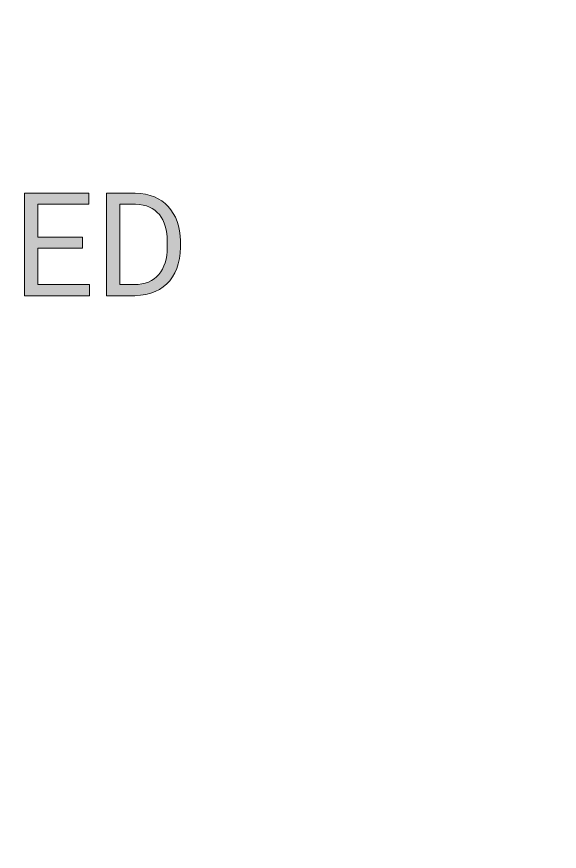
# Model space of a CAD drawing. Extents: x 3 to 1760, y 20 to 1040.
# Drawn here: x 175.4 to 234, y 229.5 to 319.5 of the extents above; entities that cross this region are included whole.
import ezdxf

# ---------------------------------------------------------------- set-up
doc = ezdxf.new("R2010")
doc.units = 0
doc.header["$MEASUREMENT"] = 0
doc.layers.add('Layer 1', color=7, linetype='Continuous', lineweight=0)

# ---------------------------------------------------------------- blocks, each defined once
blk = doc.blocks.new('Block_90')
at = {"layer": 'Layer 1', "true_color": 0x282c33, "transparency": 33554687}
h = blk.add_hatch(color=250, dxfattribs=at)
h.dxf.hatch_style = 2
edge = h.paths.add_edge_path()
edge.add_spline(control_points=[(182.527, 294.536), (182.527, 294.536), (177.734, 294.536), (177.734, 294.536), (177.734, 294.536), (177.734, 290.617), (177.734, 290.617), (177.734, 290.617), (183.302, 290.617), (183.302, 290.617), (183.302, 290.617), (183.302, 289.424), (183.302, 289.424), (183.302, 289.424), (176.276, 289.424), (176.276, 289.424), (176.276, 289.424), (176.276, 300.483), (176.276, 300.483), (176.276, 300.483), (183.226, 300.483), (183.226, 300.483), (183.226, 300.483), (183.226, 299.283), (183.226, 299.283), (183.226, 299.283), (177.734, 299.283), (177.734, 299.283), (177.734, 299.283), (177.734, 295.729), (177.734, 295.729), (177.734, 295.729), (182.527, 295.729), (182.527, 295.729), (182.527, 295.729), (182.527, 294.536), (182.527, 294.536)], knot_values=[0, 0, 0, 0, 1, 1, 1, 2, 2, 2, 3, 3, 3, 4, 4, 4, 5, 5, 5, 6, 6, 6, 7, 7, 7, 8, 8, 8, 9, 9, 9, 10, 10, 10, 11, 11, 11, 12, 12, 12, 12], degree=3, periodic=0)
edge.add_line((182.527, 294.536), (182.527, 294.536))
h = blk.add_hatch(color=250, dxfattribs=at)
h.dxf.hatch_style = 2
edge = h.paths.add_edge_path()
edge.add_spline(control_points=[(193.115, 295.326), (193.244, 291.68), (191.55, 289.531), (188.178, 289.424), (188.178, 289.424), (185.117, 289.424), (185.117, 289.424), (185.117, 289.424), (185.117, 300.483), (185.117, 300.483), (185.117, 300.483), (188.239, 300.483), (188.239, 300.483), (191.338, 300.415), (193.001, 298.44), (193.115, 295.326)], knot_values=[0, 0, 0, 0, 1, 1, 1, 2, 2, 2, 3, 3, 3, 4, 4, 4, 5, 5, 5, 5], degree=3, periodic=0)
edge = h.paths.add_edge_path()
edge.add_spline(control_points=[(191.672, 295.296), (191.695, 297.665), (190.54, 299.26), (188.277, 299.283), (188.277, 299.283), (186.575, 299.283), (186.575, 299.283), (186.575, 299.283), (186.575, 290.617), (186.575, 290.617), (186.575, 290.617), (188.11, 290.617), (188.11, 290.617), (190.449, 290.617), (191.702, 292.204), (191.672, 294.65), (191.672, 294.65), (191.672, 295.296), (191.672, 295.296)], knot_values=[0, 0, 0, 0, 1, 1, 1, 2, 2, 2, 3, 3, 3, 4, 4, 4, 5, 5, 5, 6, 6, 6, 6], degree=3, periodic=0)
edge.add_line((191.672, 295.296), (191.672, 295.296))
at = {"layer": 'Layer 1'}
for points, knots in [([(182.527, 294.536), (182.527, 294.536), (177.734, 294.536), (177.734, 294.536), (177.734, 294.536), (177.734, 290.617), (177.734, 290.617), (177.734, 290.617), (183.302, 290.617), (183.302, 290.617), (183.302, 290.617), (183.302, 289.424), (183.302, 289.424), (183.302, 289.424), (176.276, 289.424), (176.276, 289.424), (176.276, 289.424), (176.276, 300.483), (176.276, 300.483), (176.276, 300.483), (183.226, 300.483), (183.226, 300.483), (183.226, 300.483), (183.226, 299.283), (183.226, 299.283), (183.226, 299.283), (177.734, 299.283), (177.734, 299.283), (177.734, 299.283), (177.734, 295.729), (177.734, 295.729), (177.734, 295.729), (182.527, 295.729), (182.527, 295.729), (182.527, 295.729), (182.527, 294.536), (182.527, 294.536)], [0, 0, 0, 0, 1, 1, 1, 2, 2, 2, 3, 3, 3, 4, 4, 4, 5, 5, 5, 6, 6, 6, 7, 7, 7, 8, 8, 8, 9, 9, 9, 10, 10, 10, 11, 11, 11, 12, 12, 12, 12]), ([(193.115, 295.326), (193.244, 291.68), (191.55, 289.531), (188.178, 289.424), (188.178, 289.424), (185.117, 289.424), (185.117, 289.424), (185.117, 289.424), (185.117, 300.483), (185.117, 300.483), (185.117, 300.483), (188.239, 300.483), (188.239, 300.483), (191.338, 300.415), (193.001, 298.44), (193.115, 295.326)], [0, 0, 0, 0, 1, 1, 1, 2, 2, 2, 3, 3, 3, 4, 4, 4, 5, 5, 5, 5]), ([(191.672, 295.296), (191.695, 297.665), (190.54, 299.26), (188.277, 299.283), (188.277, 299.283), (186.575, 299.283), (186.575, 299.283), (186.575, 299.283), (186.575, 290.617), (186.575, 290.617), (186.575, 290.617), (188.11, 290.617), (188.11, 290.617), (190.449, 290.617), (191.702, 292.204), (191.672, 294.65), (191.672, 294.65), (191.672, 295.296), (191.672, 295.296)], [0, 0, 0, 0, 1, 1, 1, 2, 2, 2, 3, 3, 3, 4, 4, 4, 5, 5, 5, 6, 6, 6, 6])]:
    blk.add_open_spline(points, degree=3, knots=knots, dxfattribs=at)
blk = doc.blocks.new('Block_89')
at = {"layer": 'Layer 1'}
blk.add_blockref('Block_90', (0, 0), dxfattribs=at)
blk = doc.blocks.new('Block_0')
at = {"layer": 'Layer 1', "true_color": 0x333333, "transparency": 33554687}
h = blk.add_hatch(color=250, dxfattribs=at)
h.dxf.hatch_style = 2
edge = h.paths.add_edge_path()
edge.add_spline(control_points=[(277.515, 808.42), (277.515, 808.42), (110.035, 808.42), (110.035, 808.42), (110.035, 808.42), (108.215, 808.27), (108.215, 808.27), (108.215, 808.27), (106.465, 807.84), (106.465, 807.84), (106.465, 807.84), (104.795, 807.14), (104.795, 807.14), (104.795, 807.14), (103.255, 806.21), (103.255, 806.21), (103.255, 806.21), (101.885, 805.05), (101.885, 805.05), (101.885, 805.05), (100.714, 803.68), (100.714, 803.68), (100.714, 803.68), (99.774, 802.14), (99.774, 802.14), (99.774, 802.14), (99.074, 800.47), (99.074, 800.47), (99.074, 800.47), (98.654, 798.72), (98.654, 798.72), (98.654, 798.72), (98.514, 796.92), (98.514, 796.92), (98.514, 796.92), (98.514, 319.88), (98.514, 319.88), (98.514, 319.88), (97.514, 319.88), (97.514, 319.88), (97.514, 319.88), (97.514, 796.93), (97.514, 796.93), (97.514, 796.93), (97.664, 798.86), (97.664, 798.86), (97.664, 798.86), (98.124, 800.76), (98.124, 800.76), (98.124, 800.76), (98.884, 802.58), (98.884, 802.58), (98.884, 802.58), (99.914, 804.26), (99.914, 804.26), (99.914, 804.26), (101.174, 805.76), (101.174, 805.76), (101.174, 805.76), (102.674, 807.02), (102.674, 807.02), (102.674, 807.02), (104.334, 808.05), (104.334, 808.05), (104.334, 808.05), (106.154, 808.8), (106.154, 808.8), (106.154, 808.8), (108.054, 809.26), (108.054, 809.26), (108.054, 809.26), (109.994, 809.41), (109.994, 809.41), (109.994, 809.41), (277.515, 809.41), (277.515, 809.41), (277.515, 809.41), (277.515, 808.42), (277.515, 808.42)], knot_values=[0, 0, 0, 0, 1, 1, 1, 2, 2, 2, 3, 3, 3, 4, 4, 4, 5, 5, 5, 6, 6, 6, 7, 7, 7, 8, 8, 8, 9, 9, 9, 10, 10, 10, 11, 11, 11, 12, 12, 12, 13, 13, 13, 14, 14, 14, 15, 15, 15, 16, 16, 16, 17, 17, 17, 18, 18, 18, 19, 19, 19, 20, 20, 20, 21, 21, 21, 22, 22, 22, 23, 23, 23, 24, 24, 24, 25, 25, 25, 26, 26, 26, 26], degree=3, periodic=0)
edge = h.paths.add_edge_path()
edge.add_spline(control_points=[(98.515, 152.02), (98.515, 152.02), (98.655, 150.2), (98.655, 150.2), (98.655, 150.2), (99.075, 148.45), (99.075, 148.45), (99.075, 148.45), (99.775, 146.78), (99.775, 146.78), (99.775, 146.78), (100.715, 145.24), (100.715, 145.24), (100.715, 145.24), (101.885, 143.87), (101.885, 143.87), (101.885, 143.87), (103.255, 142.7), (103.255, 142.7), (103.255, 142.7), (104.795, 141.76), (104.795, 141.76), (104.795, 141.76), (106.465, 141.06), (106.465, 141.06), (106.465, 141.06), (108.215, 140.64), (108.215, 140.64), (108.215, 140.64), (110.035, 140.5), (110.035, 140.5), (110.035, 140.5), (341.635, 140.5), (341.635, 140.5), (341.635, 140.5), (341.635, 139.5), (341.635, 139.5), (341.635, 139.5), (109.995, 139.5), (109.995, 139.5), (109.995, 139.5), (108.055, 139.65), (108.055, 139.65), (108.055, 139.65), (106.155, 140.11), (106.155, 140.11), (106.155, 140.11), (104.335, 140.87), (104.335, 140.87), (104.335, 140.87), (102.665, 141.9), (102.665, 141.9), (102.665, 141.9), (101.165, 143.16), (101.165, 143.16), (101.165, 143.16), (99.905, 144.66), (99.905, 144.66), (99.905, 144.66), (98.865, 146.32), (98.865, 146.32), (98.865, 146.32), (98.115, 148.14), (98.115, 148.14), (98.115, 148.14), (97.665, 150.04), (97.665, 150.04), (97.665, 150.04), (97.515, 151.98), (97.515, 151.98), (97.515, 151.98), (97.515, 285.63), (97.515, 285.63), (97.515, 285.63), (98.515, 285.63), (98.515, 285.63), (98.515, 285.63), (98.515, 152.02), (98.515, 152.02)], knot_values=[0, 0, 0, 0, 1, 1, 1, 2, 2, 2, 3, 3, 3, 4, 4, 4, 5, 5, 5, 6, 6, 6, 7, 7, 7, 8, 8, 8, 9, 9, 9, 10, 10, 10, 11, 11, 11, 12, 12, 12, 13, 13, 13, 14, 14, 14, 15, 15, 15, 16, 16, 16, 17, 17, 17, 18, 18, 18, 19, 19, 19, 20, 20, 20, 21, 21, 21, 22, 22, 22, 23, 23, 23, 24, 24, 24, 25, 25, 25, 26, 26, 26, 26], degree=3, periodic=0)
at = {"layer": 'Layer 1', "color": 250, "lineweight": 0, "true_color": 0x333333}
blk.add_open_spline([(98.515, 152.02), (98.515, 152.02), (98.655, 150.2), (98.655, 150.2), (98.655, 150.2), (99.075, 148.45), (99.075, 148.45), (99.075, 148.45), (99.775, 146.78), (99.775, 146.78), (99.775, 146.78), (100.715, 145.24), (100.715, 145.24), (100.715, 145.24), (101.885, 143.87), (101.885, 143.87), (101.885, 143.87), (103.255, 142.7), (103.255, 142.7), (103.255, 142.7), (104.795, 141.76), (104.795, 141.76), (104.795, 141.76), (106.465, 141.06), (106.465, 141.06), (106.465, 141.06), (108.215, 140.64), (108.215, 140.64), (108.215, 140.64), (110.035, 140.5), (110.035, 140.5), (110.035, 140.5), (341.635, 140.5), (341.635, 140.5), (341.635, 140.5), (341.635, 139.5), (341.635, 139.5), (341.635, 139.5), (109.995, 139.5), (109.995, 139.5), (109.995, 139.5), (108.055, 139.65), (108.055, 139.65), (108.055, 139.65), (106.155, 140.11), (106.155, 140.11), (106.155, 140.11), (104.335, 140.87), (104.335, 140.87), (104.335, 140.87), (102.665, 141.9), (102.665, 141.9), (102.665, 141.9), (101.165, 143.16), (101.165, 143.16), (101.165, 143.16), (99.905, 144.66), (99.905, 144.66), (99.905, 144.66), (98.865, 146.32), (98.865, 146.32), (98.865, 146.32), (98.115, 148.14), (98.115, 148.14), (98.115, 148.14), (97.665, 150.04), (97.665, 150.04), (97.665, 150.04), (97.515, 151.98), (97.515, 151.98), (97.515, 151.98), (97.515, 285.63), (97.515, 285.63), (97.515, 285.63), (98.515, 285.63), (98.515, 285.63), (98.515, 285.63), (98.515, 152.02), (98.515, 152.02)], degree=3, knots=[0, 0, 0, 0, 1, 1, 1, 2, 2, 2, 3, 3, 3, 4, 4, 4, 5, 5, 5, 6, 6, 6, 7, 7, 7, 8, 8, 8, 9, 9, 9, 10, 10, 10, 11, 11, 11, 12, 12, 12, 13, 13, 13, 14, 14, 14, 15, 15, 15, 16, 16, 16, 17, 17, 17, 18, 18, 18, 19, 19, 19, 20, 20, 20, 21, 21, 21, 22, 22, 22, 23, 23, 23, 24, 24, 24, 25, 25, 25, 26, 26, 26, 26], dxfattribs=at)
at = {"layer": 'Layer 1'}
blk.add_blockref('Block_89', (0, 0), dxfattribs=at)

msp = doc.modelspace()

# ---------------------------------------------------------------- block references
at = {"layer": 'Layer 1'}
msp.add_blockref('Block_0', (0, 0), dxfattribs=at)

doc.saveas('drawing.dxf')
